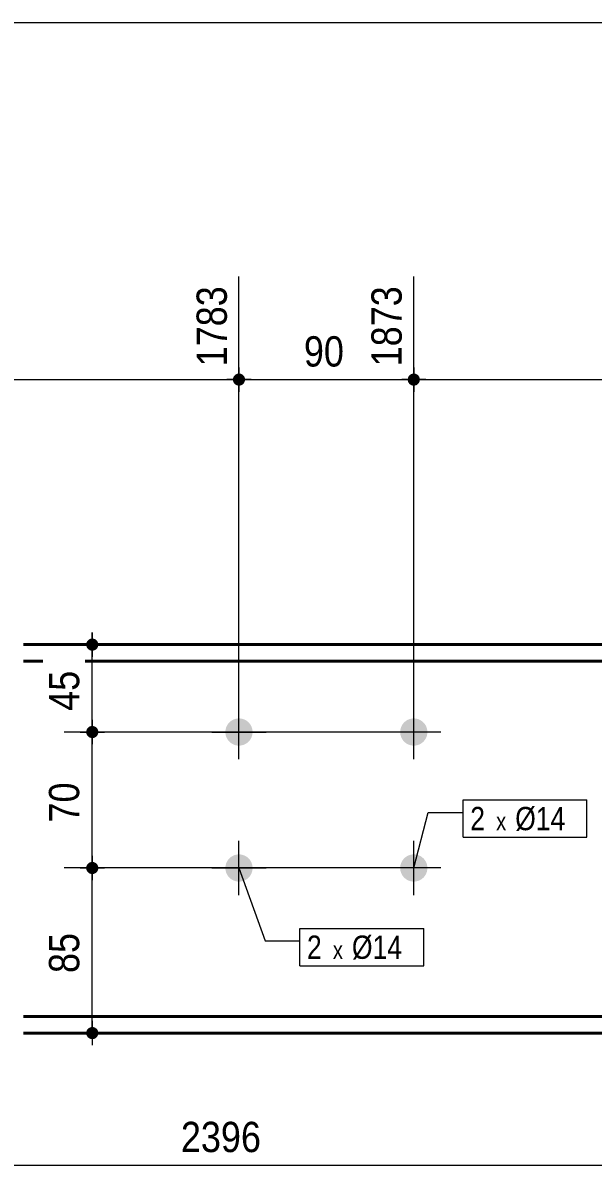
# Model space of a CAD drawing. Header units: millimetres. Extents: x 2 to 287, y 5 to 195.
# Drawn here: x 78.2 to 127.1, y 97 to 195 of the extents above; entities that cross this region are included whole.
import ezdxf

# ---------------------------------------------------------------- set-up
doc = ezdxf.new("R2010")
doc.units = ezdxf.units.MM
for name, color, linetype, lineweight in [('Boulon', 7, 'Continuous', 0), ('Cotation', 7, 'Continuous', 0), ('Désignation boulon', 3, 'Continuous', 0), ('Feuille dessin', 5, 'Continuous', 0), ('Piece', 2, 'Continuous', 0)]:
    doc.layers.add(name, color=color, linetype=linetype, lineweight=lineweight)
doc.styles.add('ARIAL', font='ARIAL.TTF')
doc.styles.add('COMIC_SANS_MS', font='COMIC.TTF')

# ---------------------------------------------------------------- blocks, each defined once
blk = doc.blocks.new('*A5')
at = {"layer": 'Boulon'}
for points in [[(112.903, 134.116), (112.902, 134.087), (112.9, 134.059), (112.898, 134.03), (112.895, 134.002), (112.891, 133.973), (112.886, 133.945), (112.881, 133.917), (112.875, 133.889), (112.868, 133.861), (112.861, 133.833), (112.853, 133.806), (112.844, 133.779), (112.835, 133.752), (112.825, 133.725), (112.815, 133.698), (112.803, 133.672), (112.791, 133.646), (112.779, 133.62), (112.766, 133.595), (112.752, 133.57), (112.737, 133.545), (112.722, 133.52), (112.707, 133.496), (112.691, 133.473), (112.674, 133.45), (112.656, 133.427), (112.639, 133.404), (112.62, 133.383), (112.601, 133.361), (112.582, 133.34), (112.562, 133.32), (112.541, 133.3), (112.52, 133.28), (112.499, 133.261), (112.477, 133.243), (112.454, 133.225), (112.432, 133.208), (112.408, 133.191), (112.385, 133.175), (112.361, 133.159), (112.336, 133.144), (112.312, 133.129), (112.287, 133.116), (112.261, 133.103), (112.236, 133.09), (112.209, 133.078), (112.183, 133.067), (112.157, 133.056), (112.13, 133.046), (112.103, 133.037), (112.075, 133.028), (112.048, 133.02), (112.02, 133.013), (111.992, 133.006), (111.964, 133), (111.936, 132.995), (111.908, 132.991), (111.88, 132.987), (111.851, 132.984), (111.823, 132.981), (111.794, 132.979), (111.765, 132.978), (111.737, 132.978), (111.708, 132.978), (111.679, 132.979), (111.651, 132.981), (111.622, 132.984), (111.594, 132.987), (111.566, 132.991), (111.537, 132.995), (111.509, 133), (111.481, 133.006), (111.453, 133.013), (111.426, 133.02), (111.398, 133.028), (111.371, 133.037), (111.344, 133.046), (111.317, 133.056), (111.29, 133.067), (111.264, 133.078), (111.238, 133.09), (111.212, 133.103), (111.187, 133.116), (111.162, 133.129), (111.137, 133.144), (111.113, 133.159), (111.089, 133.175), (111.065, 133.191), (111.042, 133.208), (111.019, 133.225), (110.997, 133.243), (110.975, 133.261), (110.953, 133.28), (110.932, 133.3), (110.912, 133.32), (110.892, 133.34), (110.872, 133.361), (110.853, 133.383), (110.835, 133.404), (110.817, 133.427), (110.8, 133.45), (110.783, 133.473), (110.767, 133.496), (110.751, 133.52), (110.736, 133.545), (110.722, 133.57), (110.708, 133.595), (110.695, 133.62), (110.682, 133.646), (110.67, 133.672), (110.659, 133.698), (110.648, 133.725), (110.638, 133.752), (110.629, 133.779), (110.62, 133.806), (110.612, 133.833), (110.605, 133.861), (110.598, 133.889), (110.592, 133.917), (110.587, 133.945), (110.583, 133.973), (110.579, 134.002), (110.576, 134.03), (110.573, 134.059), (110.571, 134.087), (110.57, 134.116), (110.57, 134.145), (110.57, 134.173), (110.571, 134.202), (110.573, 134.23), (110.576, 134.259), (110.579, 134.287), (110.583, 134.316), (110.587, 134.344), (110.592, 134.372), (110.598, 134.4), (110.605, 134.428), (110.612, 134.456), (110.62, 134.483), (110.629, 134.511), (110.638, 134.538), (110.648, 134.564), (110.659, 134.591), (110.67, 134.617), (110.682, 134.643), (110.695, 134.669), (110.708, 134.695), (110.722, 134.72), (110.736, 134.744), (110.751, 134.769), (110.767, 134.793), (110.783, 134.816), (110.8, 134.84), (110.817, 134.862), (110.835, 134.885), (110.853, 134.907), (110.872, 134.928), (110.892, 134.949), (110.912, 134.97), (110.932, 134.99), (110.953, 135.009), (110.975, 135.028), (110.997, 135.046), (111.019, 135.064), (111.042, 135.082), (111.065, 135.098), (111.089, 135.115), (111.113, 135.13), (111.137, 135.145), (111.162, 135.16), (111.187, 135.174), (111.212, 135.187), (111.238, 135.199), (111.264, 135.211), (111.29, 135.222), (111.317, 135.233), (111.344, 135.243), (111.371, 135.252), (111.398, 135.261), (111.426, 135.269), (111.453, 135.276), (111.481, 135.283), (111.509, 135.289), (111.537, 135.294), (111.566, 135.299), (111.594, 135.302), (111.622, 135.306), (111.651, 135.308), (111.679, 135.31), (111.708, 135.311), (111.737, 135.311), (111.765, 135.311), (111.794, 135.31), (111.823, 135.308), (111.851, 135.306), (111.88, 135.302), (111.908, 135.299), (111.936, 135.294), (111.964, 135.289), (111.992, 135.283), (112.02, 135.276), (112.048, 135.269), (112.075, 135.261), (112.103, 135.252), (112.13, 135.243), (112.157, 135.233), (112.183, 135.222), (112.209, 135.211), (112.236, 135.199), (112.261, 135.187), (112.287, 135.174), (112.312, 135.16), (112.336, 135.145), (112.361, 135.13), (112.385, 135.115), (112.408, 135.098), (112.432, 135.082), (112.454, 135.064), (112.477, 135.046), (112.499, 135.028), (112.52, 135.009), (112.541, 134.99), (112.562, 134.97), (112.582, 134.949), (112.601, 134.928), (112.62, 134.907), (112.639, 134.885), (112.656, 134.862), (112.674, 134.84), (112.691, 134.816), (112.707, 134.793), (112.722, 134.769), (112.737, 134.744), (112.752, 134.72), (112.766, 134.695), (112.779, 134.669), (112.791, 134.643), (112.803, 134.617), (112.815, 134.591), (112.825, 134.564), (112.835, 134.538), (112.844, 134.511), (112.853, 134.483), (112.861, 134.456), (112.868, 134.428), (112.875, 134.4), (112.881, 134.372), (112.886, 134.344), (112.891, 134.316), (112.895, 134.287), (112.898, 134.259), (112.9, 134.23), (112.902, 134.202), (112.903, 134.173), (112.903, 134.145)], [(112.903, 122.449), (112.902, 122.421), (112.9, 122.392), (112.898, 122.364), (112.895, 122.335), (112.891, 122.307), (112.886, 122.278), (112.881, 122.25), (112.875, 122.222), (112.868, 122.194), (112.861, 122.167), (112.853, 122.139), (112.844, 122.112), (112.835, 122.085), (112.825, 122.058), (112.815, 122.031), (112.803, 122.005), (112.791, 121.979), (112.779, 121.953), (112.766, 121.928), (112.752, 121.903), (112.737, 121.878), (112.722, 121.854), (112.707, 121.83), (112.691, 121.806), (112.674, 121.783), (112.656, 121.76), (112.639, 121.738), (112.62, 121.716), (112.601, 121.694), (112.582, 121.673), (112.562, 121.653), (112.541, 121.633), (112.52, 121.613), (112.499, 121.595), (112.477, 121.576), (112.454, 121.558), (112.432, 121.541), (112.408, 121.524), (112.385, 121.508), (112.361, 121.492), (112.336, 121.477), (112.312, 121.463), (112.287, 121.449), (112.261, 121.436), (112.236, 121.423), (112.209, 121.411), (112.183, 121.4), (112.157, 121.389), (112.13, 121.379), (112.103, 121.37), (112.075, 121.362), (112.048, 121.354), (112.02, 121.346), (111.992, 121.34), (111.964, 121.334), (111.936, 121.328), (111.908, 121.324), (111.88, 121.32), (111.851, 121.317), (111.823, 121.314), (111.794, 121.313), (111.765, 121.312), (111.737, 121.311), (111.708, 121.312), (111.679, 121.313), (111.651, 121.314), (111.622, 121.317), (111.594, 121.32), (111.566, 121.324), (111.537, 121.328), (111.509, 121.334), (111.481, 121.34), (111.453, 121.346), (111.426, 121.354), (111.398, 121.362), (111.371, 121.37), (111.344, 121.379), (111.317, 121.389), (111.29, 121.4), (111.264, 121.411), (111.238, 121.423), (111.212, 121.436), (111.187, 121.449), (111.162, 121.463), (111.137, 121.477), (111.113, 121.492), (111.089, 121.508), (111.065, 121.524), (111.042, 121.541), (111.019, 121.558), (110.997, 121.576), (110.975, 121.595), (110.953, 121.613), (110.932, 121.633), (110.912, 121.653), (110.892, 121.673), (110.872, 121.694), (110.853, 121.716), (110.835, 121.738), (110.817, 121.76), (110.8, 121.783), (110.783, 121.806), (110.767, 121.83), (110.751, 121.854), (110.736, 121.878), (110.722, 121.903), (110.708, 121.928), (110.695, 121.953), (110.682, 121.979), (110.67, 122.005), (110.659, 122.031), (110.648, 122.058), (110.638, 122.085), (110.629, 122.112), (110.62, 122.139), (110.612, 122.167), (110.605, 122.194), (110.598, 122.222), (110.592, 122.25), (110.587, 122.278), (110.583, 122.307), (110.579, 122.335), (110.576, 122.364), (110.573, 122.392), (110.571, 122.421), (110.57, 122.449), (110.57, 122.478), (110.57, 122.507), (110.571, 122.535), (110.573, 122.564), (110.576, 122.592), (110.579, 122.621), (110.583, 122.649), (110.587, 122.677), (110.592, 122.706), (110.598, 122.734), (110.605, 122.761), (110.612, 122.789), (110.62, 122.817), (110.629, 122.844), (110.638, 122.871), (110.648, 122.898), (110.659, 122.924), (110.67, 122.951), (110.682, 122.977), (110.695, 123.002), (110.708, 123.028), (110.722, 123.053), (110.736, 123.078), (110.751, 123.102), (110.767, 123.126), (110.783, 123.15), (110.8, 123.173), (110.817, 123.196), (110.835, 123.218), (110.853, 123.24), (110.872, 123.261), (110.892, 123.282), (110.912, 123.303), (110.932, 123.323), (110.953, 123.342), (110.975, 123.361), (110.997, 123.38), (111.019, 123.398), (111.042, 123.415), (111.065, 123.432), (111.089, 123.448), (111.113, 123.464), (111.137, 123.479), (111.162, 123.493), (111.187, 123.507), (111.212, 123.52), (111.238, 123.533), (111.264, 123.545), (111.29, 123.556), (111.317, 123.566), (111.344, 123.576), (111.371, 123.586), (111.398, 123.594), (111.426, 123.602), (111.453, 123.61), (111.481, 123.616), (111.509, 123.622), (111.537, 123.627), (111.566, 123.632), (111.594, 123.636), (111.622, 123.639), (111.651, 123.641), (111.679, 123.643), (111.708, 123.644), (111.737, 123.645), (111.765, 123.644), (111.794, 123.643), (111.823, 123.641), (111.851, 123.639), (111.88, 123.636), (111.908, 123.632), (111.936, 123.627), (111.964, 123.622), (111.992, 123.616), (112.02, 123.61), (112.048, 123.602), (112.075, 123.594), (112.103, 123.586), (112.13, 123.576), (112.157, 123.566), (112.183, 123.556), (112.209, 123.545), (112.236, 123.533), (112.261, 123.52), (112.287, 123.507), (112.312, 123.493), (112.336, 123.479), (112.361, 123.464), (112.385, 123.448), (112.408, 123.432), (112.432, 123.415), (112.454, 123.398), (112.477, 123.38), (112.499, 123.361), (112.52, 123.342), (112.541, 123.323), (112.562, 123.303), (112.582, 123.282), (112.601, 123.261), (112.62, 123.24), (112.639, 123.218), (112.656, 123.196), (112.674, 123.173), (112.691, 123.15), (112.707, 123.126), (112.722, 123.102), (112.737, 123.078), (112.752, 123.053), (112.766, 123.028), (112.779, 123.002), (112.791, 122.977), (112.803, 122.951), (112.815, 122.924), (112.825, 122.898), (112.835, 122.871), (112.844, 122.844), (112.853, 122.817), (112.861, 122.789), (112.868, 122.761), (112.875, 122.734), (112.881, 122.706), (112.886, 122.677), (112.891, 122.649), (112.895, 122.621), (112.898, 122.592), (112.9, 122.564), (112.902, 122.535), (112.903, 122.507), (112.903, 122.478)]]:
    blk.add_hatch(color=256, dxfattribs=at).paths.add_polyline_path(points, flags=17)
at = {"layer": 'Boulon', "linetype": 'Continuous', "lineweight": 0}
for p, q in [((111.737, 131.811), (111.737, 136.478)), ((114.07, 134.145), (109.403, 134.145)), ((111.737, 120.145), (111.737, 124.811)), ((114.07, 122.478), (109.403, 122.478))]:
    blk.add_line(p, q, dxfattribs=at)
blk = doc.blocks.new('*A6')
at = {"layer": 'Boulon'}
for points in [[(97.903, 134.116), (97.902, 134.087), (97.9, 134.059), (97.898, 134.03), (97.895, 134.002), (97.891, 133.973), (97.886, 133.945), (97.881, 133.917), (97.875, 133.889), (97.868, 133.861), (97.861, 133.833), (97.853, 133.806), (97.844, 133.779), (97.835, 133.752), (97.825, 133.725), (97.815, 133.698), (97.803, 133.672), (97.791, 133.646), (97.779, 133.62), (97.766, 133.595), (97.752, 133.57), (97.737, 133.545), (97.722, 133.52), (97.707, 133.496), (97.691, 133.473), (97.674, 133.45), (97.656, 133.427), (97.639, 133.404), (97.62, 133.383), (97.601, 133.361), (97.582, 133.34), (97.562, 133.32), (97.541, 133.3), (97.52, 133.28), (97.499, 133.261), (97.477, 133.243), (97.454, 133.225), (97.432, 133.208), (97.408, 133.191), (97.385, 133.175), (97.361, 133.159), (97.336, 133.144), (97.312, 133.129), (97.287, 133.116), (97.261, 133.103), (97.236, 133.09), (97.209, 133.078), (97.183, 133.067), (97.157, 133.056), (97.13, 133.046), (97.103, 133.037), (97.075, 133.028), (97.048, 133.02), (97.02, 133.013), (96.992, 133.006), (96.964, 133), (96.936, 132.995), (96.908, 132.991), (96.88, 132.987), (96.851, 132.984), (96.823, 132.981), (96.794, 132.979), (96.765, 132.978), (96.737, 132.978), (96.708, 132.978), (96.679, 132.979), (96.651, 132.981), (96.622, 132.984), (96.594, 132.987), (96.566, 132.991), (96.537, 132.995), (96.509, 133), (96.481, 133.006), (96.453, 133.013), (96.426, 133.02), (96.398, 133.028), (96.371, 133.037), (96.344, 133.046), (96.317, 133.056), (96.29, 133.067), (96.264, 133.078), (96.238, 133.09), (96.212, 133.103), (96.187, 133.116), (96.162, 133.129), (96.137, 133.144), (96.113, 133.159), (96.089, 133.175), (96.065, 133.191), (96.042, 133.208), (96.019, 133.225), (95.997, 133.243), (95.975, 133.261), (95.953, 133.28), (95.932, 133.3), (95.912, 133.32), (95.892, 133.34), (95.872, 133.361), (95.853, 133.383), (95.835, 133.404), (95.817, 133.427), (95.8, 133.45), (95.783, 133.473), (95.767, 133.496), (95.751, 133.52), (95.736, 133.545), (95.722, 133.57), (95.708, 133.595), (95.695, 133.62), (95.682, 133.646), (95.67, 133.672), (95.659, 133.698), (95.648, 133.725), (95.638, 133.752), (95.629, 133.779), (95.62, 133.806), (95.612, 133.833), (95.605, 133.861), (95.598, 133.889), (95.592, 133.917), (95.587, 133.945), (95.583, 133.973), (95.579, 134.002), (95.576, 134.03), (95.573, 134.059), (95.571, 134.087), (95.57, 134.116), (95.57, 134.145), (95.57, 134.173), (95.571, 134.202), (95.573, 134.23), (95.576, 134.259), (95.579, 134.287), (95.583, 134.316), (95.587, 134.344), (95.592, 134.372), (95.598, 134.4), (95.605, 134.428), (95.612, 134.456), (95.62, 134.483), (95.629, 134.511), (95.638, 134.538), (95.648, 134.564), (95.659, 134.591), (95.67, 134.617), (95.682, 134.643), (95.695, 134.669), (95.708, 134.695), (95.722, 134.72), (95.736, 134.744), (95.751, 134.769), (95.767, 134.793), (95.783, 134.816), (95.8, 134.84), (95.817, 134.862), (95.835, 134.885), (95.853, 134.907), (95.872, 134.928), (95.892, 134.949), (95.912, 134.97), (95.932, 134.99), (95.953, 135.009), (95.975, 135.028), (95.997, 135.046), (96.019, 135.064), (96.042, 135.082), (96.065, 135.098), (96.089, 135.115), (96.113, 135.13), (96.137, 135.145), (96.162, 135.16), (96.187, 135.174), (96.212, 135.187), (96.238, 135.199), (96.264, 135.211), (96.29, 135.222), (96.317, 135.233), (96.344, 135.243), (96.371, 135.252), (96.398, 135.261), (96.426, 135.269), (96.453, 135.276), (96.481, 135.283), (96.509, 135.289), (96.537, 135.294), (96.566, 135.299), (96.594, 135.302), (96.622, 135.306), (96.651, 135.308), (96.679, 135.31), (96.708, 135.311), (96.737, 135.311), (96.765, 135.311), (96.794, 135.31), (96.823, 135.308), (96.851, 135.306), (96.88, 135.302), (96.908, 135.299), (96.936, 135.294), (96.964, 135.289), (96.992, 135.283), (97.02, 135.276), (97.048, 135.269), (97.075, 135.261), (97.103, 135.252), (97.13, 135.243), (97.157, 135.233), (97.183, 135.222), (97.209, 135.211), (97.236, 135.199), (97.261, 135.187), (97.287, 135.174), (97.312, 135.16), (97.336, 135.145), (97.361, 135.13), (97.385, 135.115), (97.408, 135.098), (97.432, 135.082), (97.454, 135.064), (97.477, 135.046), (97.499, 135.028), (97.52, 135.009), (97.541, 134.99), (97.562, 134.97), (97.582, 134.949), (97.601, 134.928), (97.62, 134.907), (97.639, 134.885), (97.656, 134.862), (97.674, 134.84), (97.691, 134.816), (97.707, 134.793), (97.722, 134.769), (97.737, 134.744), (97.752, 134.72), (97.766, 134.695), (97.779, 134.669), (97.791, 134.643), (97.803, 134.617), (97.815, 134.591), (97.825, 134.564), (97.835, 134.538), (97.844, 134.511), (97.853, 134.483), (97.861, 134.456), (97.868, 134.428), (97.875, 134.4), (97.881, 134.372), (97.886, 134.344), (97.891, 134.316), (97.895, 134.287), (97.898, 134.259), (97.9, 134.23), (97.902, 134.202), (97.903, 134.173), (97.903, 134.145)], [(97.903, 122.449), (97.902, 122.421), (97.9, 122.392), (97.898, 122.364), (97.895, 122.335), (97.891, 122.307), (97.886, 122.278), (97.881, 122.25), (97.875, 122.222), (97.868, 122.194), (97.861, 122.167), (97.853, 122.139), (97.844, 122.112), (97.835, 122.085), (97.825, 122.058), (97.815, 122.031), (97.803, 122.005), (97.791, 121.979), (97.779, 121.953), (97.766, 121.928), (97.752, 121.903), (97.737, 121.878), (97.722, 121.854), (97.707, 121.83), (97.691, 121.806), (97.674, 121.783), (97.656, 121.76), (97.639, 121.738), (97.62, 121.716), (97.601, 121.694), (97.582, 121.673), (97.562, 121.653), (97.541, 121.633), (97.52, 121.613), (97.499, 121.595), (97.477, 121.576), (97.454, 121.558), (97.432, 121.541), (97.408, 121.524), (97.385, 121.508), (97.361, 121.492), (97.336, 121.477), (97.312, 121.463), (97.287, 121.449), (97.261, 121.436), (97.236, 121.423), (97.209, 121.411), (97.183, 121.4), (97.157, 121.389), (97.13, 121.379), (97.103, 121.37), (97.075, 121.362), (97.048, 121.354), (97.02, 121.346), (96.992, 121.34), (96.964, 121.334), (96.936, 121.328), (96.908, 121.324), (96.88, 121.32), (96.851, 121.317), (96.823, 121.314), (96.794, 121.313), (96.765, 121.312), (96.737, 121.311), (96.708, 121.312), (96.679, 121.313), (96.651, 121.314), (96.622, 121.317), (96.594, 121.32), (96.566, 121.324), (96.537, 121.328), (96.509, 121.334), (96.481, 121.34), (96.453, 121.346), (96.426, 121.354), (96.398, 121.362), (96.371, 121.37), (96.344, 121.379), (96.317, 121.389), (96.29, 121.4), (96.264, 121.411), (96.238, 121.423), (96.212, 121.436), (96.187, 121.449), (96.162, 121.463), (96.137, 121.477), (96.113, 121.492), (96.089, 121.508), (96.065, 121.524), (96.042, 121.541), (96.019, 121.558), (95.997, 121.576), (95.975, 121.595), (95.953, 121.613), (95.932, 121.633), (95.912, 121.653), (95.892, 121.673), (95.872, 121.694), (95.853, 121.716), (95.835, 121.738), (95.817, 121.76), (95.8, 121.783), (95.783, 121.806), (95.767, 121.83), (95.751, 121.854), (95.736, 121.878), (95.722, 121.903), (95.708, 121.928), (95.695, 121.953), (95.682, 121.979), (95.67, 122.005), (95.659, 122.031), (95.648, 122.058), (95.638, 122.085), (95.629, 122.112), (95.62, 122.139), (95.612, 122.167), (95.605, 122.194), (95.598, 122.222), (95.592, 122.25), (95.587, 122.278), (95.583, 122.307), (95.579, 122.335), (95.576, 122.364), (95.573, 122.392), (95.571, 122.421), (95.57, 122.449), (95.57, 122.478), (95.57, 122.507), (95.571, 122.535), (95.573, 122.564), (95.576, 122.592), (95.579, 122.621), (95.583, 122.649), (95.587, 122.677), (95.592, 122.706), (95.598, 122.734), (95.605, 122.761), (95.612, 122.789), (95.62, 122.817), (95.629, 122.844), (95.638, 122.871), (95.648, 122.898), (95.659, 122.924), (95.67, 122.951), (95.682, 122.977), (95.695, 123.002), (95.708, 123.028), (95.722, 123.053), (95.736, 123.078), (95.751, 123.102), (95.767, 123.126), (95.783, 123.15), (95.8, 123.173), (95.817, 123.196), (95.835, 123.218), (95.853, 123.24), (95.872, 123.261), (95.892, 123.282), (95.912, 123.303), (95.932, 123.323), (95.953, 123.342), (95.975, 123.361), (95.997, 123.38), (96.019, 123.398), (96.042, 123.415), (96.065, 123.432), (96.089, 123.448), (96.113, 123.464), (96.137, 123.479), (96.162, 123.493), (96.187, 123.507), (96.212, 123.52), (96.238, 123.533), (96.264, 123.545), (96.29, 123.556), (96.317, 123.566), (96.344, 123.576), (96.371, 123.586), (96.398, 123.594), (96.426, 123.602), (96.453, 123.61), (96.481, 123.616), (96.509, 123.622), (96.537, 123.627), (96.566, 123.632), (96.594, 123.636), (96.622, 123.639), (96.651, 123.641), (96.679, 123.643), (96.708, 123.644), (96.737, 123.645), (96.765, 123.644), (96.794, 123.643), (96.823, 123.641), (96.851, 123.639), (96.88, 123.636), (96.908, 123.632), (96.936, 123.627), (96.964, 123.622), (96.992, 123.616), (97.02, 123.61), (97.048, 123.602), (97.075, 123.594), (97.103, 123.586), (97.13, 123.576), (97.157, 123.566), (97.183, 123.556), (97.209, 123.545), (97.236, 123.533), (97.261, 123.52), (97.287, 123.507), (97.312, 123.493), (97.336, 123.479), (97.361, 123.464), (97.385, 123.448), (97.408, 123.432), (97.432, 123.415), (97.454, 123.398), (97.477, 123.38), (97.499, 123.361), (97.52, 123.342), (97.541, 123.323), (97.562, 123.303), (97.582, 123.282), (97.601, 123.261), (97.62, 123.24), (97.639, 123.218), (97.656, 123.196), (97.674, 123.173), (97.691, 123.15), (97.707, 123.126), (97.722, 123.102), (97.737, 123.078), (97.752, 123.053), (97.766, 123.028), (97.779, 123.002), (97.791, 122.977), (97.803, 122.951), (97.815, 122.924), (97.825, 122.898), (97.835, 122.871), (97.844, 122.844), (97.853, 122.817), (97.861, 122.789), (97.868, 122.761), (97.875, 122.734), (97.881, 122.706), (97.886, 122.677), (97.891, 122.649), (97.895, 122.621), (97.898, 122.592), (97.9, 122.564), (97.902, 122.535), (97.903, 122.507), (97.903, 122.478)]]:
    blk.add_hatch(color=256, dxfattribs=at).paths.add_polyline_path(points, flags=17)
at = {"layer": 'Boulon', "linetype": 'Continuous', "lineweight": 0}
for p, q in [((96.737, 131.811), (96.737, 136.478)), ((94.403, 134.145), (99.07, 134.145)), ((96.737, 120.145), (96.737, 124.811)), ((94.403, 122.478), (99.07, 122.478))]:
    blk.add_line(p, q, dxfattribs=at)
blk = doc.blocks.new('*A8')
at = {"layer": 'Piece', "color": 2, "linetype": 'Continuous', "lineweight": 40}
for p, q in [((130.231633, 141.645223), (78.241748, 141.645223)), ((79.909023, 140.228557), (78.241748, 140.228557)), ((130.231633, 140.228557), (83.549023, 140.228557)), ((130.231633, 109.728557), (78.241748, 109.728557)), ((130.231633, 108.31189), (78.241748, 108.31189))]:
    blk.add_line(p, q, dxfattribs=at)
blk = doc.blocks.new('*A9')
at = {"layer": 'Feuille dessin', "linetype": 'Continuous', "lineweight": 0}
blk.add_line((282, 195), (5, 195), dxfattribs=at)
blk = doc.blocks.new('*A16')
at = {"layer": 'Cotation', "linetype": 'Continuous', "lineweight": 0}
blk.add_line((42.637, 96.979), (148.582, 96.979), dxfattribs=at)
at = {"layer": 'Cotation', "style": 'ARIAL', "width": 0.85}
blk.add_text('2396', height=2.6, dxfattribs=at).set_placement((91.753, 98.099))
blk = doc.blocks.new('*A19')
at = {"layer": 'Cotation'}
blk.add_hatch(color=256, dxfattribs=at).paths.add_polyline_path([(96.711, 163.868), (96.686, 163.87), (96.66, 163.873), (96.635, 163.877), (96.61, 163.883), (96.586, 163.89), (96.562, 163.898), (96.538, 163.907), (96.514, 163.917), (96.492, 163.929), (96.469, 163.941), (96.448, 163.955), (96.427, 163.97), (96.407, 163.985), (96.387, 164.002), (96.369, 164.02), (96.351, 164.038), (96.335, 164.057), (96.319, 164.078), (96.304, 164.098), (96.291, 164.12), (96.278, 164.142), (96.267, 164.165), (96.256, 164.188), (96.247, 164.212), (96.239, 164.236), (96.232, 164.261), (96.227, 164.286), (96.222, 164.311), (96.219, 164.336), (96.217, 164.362), (96.217, 164.387), (96.217, 164.413), (96.219, 164.438), (96.222, 164.464), (96.227, 164.489), (96.232, 164.514), (96.239, 164.538), (96.247, 164.563), (96.256, 164.586), (96.267, 164.61), (96.278, 164.632), (96.291, 164.655), (96.304, 164.676), (96.319, 164.697), (96.335, 164.717), (96.351, 164.737), (96.369, 164.755), (96.387, 164.773), (96.407, 164.789), (96.427, 164.805), (96.448, 164.82), (96.469, 164.833), (96.492, 164.846), (96.514, 164.857), (96.538, 164.868), (96.562, 164.877), (96.586, 164.885), (96.61, 164.892), (96.635, 164.897), (96.66, 164.902), (96.686, 164.905), (96.711, 164.907), (96.737, 164.907), (96.762, 164.907), (96.788, 164.905), (96.813, 164.902), (96.838, 164.897), (96.863, 164.892), (96.888, 164.885), (96.912, 164.877), (96.936, 164.868), (96.959, 164.857), (96.982, 164.846), (97.004, 164.833), (97.026, 164.82), (97.046, 164.805), (97.067, 164.789), (97.086, 164.773), (97.104, 164.755), (97.122, 164.737), (97.139, 164.717), (97.154, 164.697), (97.169, 164.676), (97.183, 164.655), (97.195, 164.632), (97.207, 164.61), (97.217, 164.586), (97.226, 164.563), (97.234, 164.538), (97.241, 164.514), (97.247, 164.489), (97.251, 164.464), (97.254, 164.438), (97.256, 164.413), (97.257, 164.387), (97.256, 164.362), (97.254, 164.336), (97.251, 164.311), (97.247, 164.286), (97.241, 164.261), (97.234, 164.236), (97.226, 164.212), (97.217, 164.188), (97.207, 164.165), (97.195, 164.142), (97.183, 164.12), (97.169, 164.098), (97.154, 164.078), (97.139, 164.057), (97.122, 164.038), (97.104, 164.02), (97.086, 164.002), (97.067, 163.985), (97.046, 163.97), (97.026, 163.955), (97.004, 163.941), (96.982, 163.929), (96.959, 163.917), (96.936, 163.907), (96.912, 163.898), (96.888, 163.89), (96.863, 163.883), (96.838, 163.877), (96.813, 163.873), (96.788, 163.87), (96.762, 163.868), (96.737, 163.867)], flags=17)
at = {"layer": 'Cotation', "linetype": 'Continuous', "lineweight": 0}
for p, q in [((96.737, 135.145), (96.737, 173.241)), ((96.737, 165.427), (96.737, 163.347)), ((38.149, 164.387), (96.737, 164.387)), ((97.777, 164.387), (95.697, 164.387)), ((96.737, 164.387), (97.777, 164.387))]:
    blk.add_line(p, q, dxfattribs=at)
at = {"layer": 'Cotation'}
blk.add_point((96.737, 164.387), dxfattribs=at)
at = {"layer": 'Cotation', "style": 'ARIAL', "width": 0.85}
blk.add_text('1783', height=2.6, rotation=90.00021, dxfattribs=at).set_placement((95.697, 165.527))
blk = doc.blocks.new('*A20')
at = {"layer": 'Cotation'}
for points in [[(96.711, 163.868), (96.686, 163.87), (96.66, 163.873), (96.635, 163.877), (96.61, 163.883), (96.586, 163.89), (96.562, 163.898), (96.538, 163.907), (96.514, 163.917), (96.492, 163.929), (96.469, 163.941), (96.448, 163.955), (96.427, 163.97), (96.407, 163.985), (96.387, 164.002), (96.369, 164.02), (96.351, 164.038), (96.335, 164.057), (96.319, 164.078), (96.304, 164.098), (96.291, 164.12), (96.278, 164.142), (96.267, 164.165), (96.256, 164.188), (96.247, 164.212), (96.239, 164.236), (96.232, 164.261), (96.227, 164.286), (96.222, 164.311), (96.219, 164.336), (96.217, 164.362), (96.217, 164.387), (96.217, 164.413), (96.219, 164.438), (96.222, 164.464), (96.227, 164.489), (96.232, 164.514), (96.239, 164.538), (96.247, 164.563), (96.256, 164.586), (96.267, 164.61), (96.278, 164.632), (96.291, 164.655), (96.304, 164.676), (96.319, 164.697), (96.335, 164.717), (96.351, 164.737), (96.369, 164.755), (96.387, 164.773), (96.407, 164.789), (96.427, 164.805), (96.448, 164.82), (96.469, 164.833), (96.492, 164.846), (96.514, 164.857), (96.538, 164.868), (96.562, 164.877), (96.586, 164.885), (96.61, 164.892), (96.635, 164.897), (96.66, 164.902), (96.686, 164.905), (96.711, 164.907), (96.737, 164.907), (96.762, 164.907), (96.788, 164.905), (96.813, 164.902), (96.838, 164.897), (96.863, 164.892), (96.888, 164.885), (96.912, 164.877), (96.936, 164.868), (96.959, 164.857), (96.982, 164.846), (97.004, 164.833), (97.026, 164.82), (97.046, 164.805), (97.067, 164.789), (97.086, 164.773), (97.104, 164.755), (97.122, 164.737), (97.139, 164.717), (97.154, 164.697), (97.169, 164.676), (97.183, 164.655), (97.195, 164.632), (97.207, 164.61), (97.217, 164.586), (97.226, 164.563), (97.234, 164.538), (97.241, 164.514), (97.247, 164.489), (97.251, 164.464), (97.254, 164.438), (97.256, 164.413), (97.257, 164.387), (97.256, 164.362), (97.254, 164.336), (97.251, 164.311), (97.247, 164.286), (97.241, 164.261), (97.234, 164.236), (97.226, 164.212), (97.217, 164.188), (97.207, 164.165), (97.195, 164.142), (97.183, 164.12), (97.169, 164.098), (97.154, 164.078), (97.139, 164.057), (97.122, 164.038), (97.104, 164.02), (97.086, 164.002), (97.067, 163.985), (97.046, 163.97), (97.026, 163.955), (97.004, 163.941), (96.982, 163.929), (96.959, 163.917), (96.936, 163.907), (96.912, 163.898), (96.888, 163.89), (96.863, 163.883), (96.838, 163.877), (96.813, 163.873), (96.788, 163.87), (96.762, 163.868), (96.737, 163.867)], [(111.711, 163.868), (111.686, 163.87), (111.66, 163.873), (111.635, 163.877), (111.61, 163.883), (111.586, 163.89), (111.562, 163.898), (111.538, 163.907), (111.514, 163.917), (111.492, 163.929), (111.469, 163.941), (111.448, 163.955), (111.427, 163.97), (111.407, 163.985), (111.387, 164.002), (111.369, 164.02), (111.351, 164.038), (111.335, 164.057), (111.319, 164.078), (111.304, 164.098), (111.291, 164.12), (111.278, 164.142), (111.267, 164.165), (111.256, 164.188), (111.247, 164.212), (111.239, 164.236), (111.232, 164.261), (111.227, 164.286), (111.222, 164.311), (111.219, 164.336), (111.217, 164.362), (111.217, 164.387), (111.217, 164.413), (111.219, 164.438), (111.222, 164.464), (111.227, 164.489), (111.232, 164.514), (111.239, 164.538), (111.247, 164.563), (111.256, 164.586), (111.267, 164.61), (111.278, 164.632), (111.291, 164.655), (111.304, 164.676), (111.319, 164.697), (111.335, 164.717), (111.351, 164.737), (111.369, 164.755), (111.387, 164.773), (111.407, 164.789), (111.427, 164.805), (111.448, 164.82), (111.469, 164.833), (111.492, 164.846), (111.514, 164.857), (111.538, 164.868), (111.562, 164.877), (111.586, 164.885), (111.61, 164.892), (111.635, 164.897), (111.66, 164.902), (111.686, 164.905), (111.711, 164.907), (111.737, 164.907), (111.762, 164.907), (111.788, 164.905), (111.813, 164.902), (111.838, 164.897), (111.863, 164.892), (111.888, 164.885), (111.912, 164.877), (111.936, 164.868), (111.959, 164.857), (111.982, 164.846), (112.004, 164.833), (112.026, 164.82), (112.046, 164.805), (112.067, 164.789), (112.086, 164.773), (112.104, 164.755), (112.122, 164.737), (112.139, 164.717), (112.154, 164.697), (112.169, 164.676), (112.183, 164.655), (112.195, 164.632), (112.207, 164.61), (112.217, 164.586), (112.226, 164.563), (112.234, 164.538), (112.241, 164.514), (112.247, 164.489), (112.251, 164.464), (112.254, 164.438), (112.256, 164.413), (112.257, 164.387), (112.256, 164.362), (112.254, 164.336), (112.251, 164.311), (112.247, 164.286), (112.241, 164.261), (112.234, 164.236), (112.226, 164.212), (112.217, 164.188), (112.207, 164.165), (112.195, 164.142), (112.183, 164.12), (112.169, 164.098), (112.154, 164.078), (112.139, 164.057), (112.122, 164.038), (112.104, 164.02), (112.086, 164.002), (112.067, 163.985), (112.046, 163.97), (112.026, 163.955), (112.004, 163.941), (111.982, 163.929), (111.959, 163.917), (111.936, 163.907), (111.912, 163.898), (111.888, 163.89), (111.863, 163.883), (111.838, 163.877), (111.813, 163.873), (111.788, 163.87), (111.762, 163.868), (111.737, 163.867)]]:
    blk.add_hatch(color=256, dxfattribs=at).paths.add_polyline_path(points, flags=17)
at = {"layer": 'Cotation', "linetype": 'Continuous', "lineweight": 0}
for p, q in [((96.737, 135.145), (96.737, 173.241)), ((111.737, 135.145), (111.737, 173.241)), ((96.737, 165.427), (96.737, 163.347)), ((111.737, 165.427), (111.737, 163.347)), ((97.777, 164.387), (95.697, 164.387)), ((96.737, 164.387), (95.697, 164.387)), ((96.737, 164.387), (111.737, 164.387)), ((112.777, 164.387), (110.697, 164.387)), ((111.737, 164.387), (112.777, 164.387))]:
    blk.add_line(p, q, dxfattribs=at)
at = {"layer": 'Cotation'}
for p in [(96.737, 164.387), (111.737, 164.387)]:
    blk.add_point(p, dxfattribs=at)
at = {"layer": 'Cotation', "style": 'ARIAL', "width": 0.85}
blk.add_text('1873', height=2.6, rotation=90.00021, dxfattribs=at).set_placement((110.697, 165.527))
blk.add_text('90', height=2.6, dxfattribs=at).set_placement((102.308, 165.507))
blk = doc.blocks.new('*A21')
at = {"layer": 'Cotation'}
blk.add_hatch(color=256, dxfattribs=at).paths.add_polyline_path([(111.711, 163.868), (111.686, 163.87), (111.66, 163.873), (111.635, 163.877), (111.61, 163.883), (111.586, 163.89), (111.562, 163.898), (111.538, 163.907), (111.514, 163.917), (111.492, 163.929), (111.469, 163.941), (111.448, 163.955), (111.427, 163.97), (111.407, 163.985), (111.387, 164.002), (111.369, 164.02), (111.351, 164.038), (111.335, 164.057), (111.319, 164.078), (111.304, 164.098), (111.291, 164.12), (111.278, 164.142), (111.267, 164.165), (111.256, 164.188), (111.247, 164.212), (111.239, 164.236), (111.232, 164.261), (111.227, 164.286), (111.222, 164.311), (111.219, 164.336), (111.217, 164.362), (111.217, 164.387), (111.217, 164.413), (111.219, 164.438), (111.222, 164.464), (111.227, 164.489), (111.232, 164.514), (111.239, 164.538), (111.247, 164.563), (111.256, 164.586), (111.267, 164.61), (111.278, 164.632), (111.291, 164.655), (111.304, 164.676), (111.319, 164.697), (111.335, 164.717), (111.351, 164.737), (111.369, 164.755), (111.387, 164.773), (111.407, 164.789), (111.427, 164.805), (111.448, 164.82), (111.469, 164.833), (111.492, 164.846), (111.514, 164.857), (111.538, 164.868), (111.562, 164.877), (111.586, 164.885), (111.61, 164.892), (111.635, 164.897), (111.66, 164.902), (111.686, 164.905), (111.711, 164.907), (111.737, 164.907), (111.762, 164.907), (111.788, 164.905), (111.813, 164.902), (111.838, 164.897), (111.863, 164.892), (111.888, 164.885), (111.912, 164.877), (111.936, 164.868), (111.959, 164.857), (111.982, 164.846), (112.004, 164.833), (112.026, 164.82), (112.046, 164.805), (112.067, 164.789), (112.086, 164.773), (112.104, 164.755), (112.122, 164.737), (112.139, 164.717), (112.154, 164.697), (112.169, 164.676), (112.183, 164.655), (112.195, 164.632), (112.207, 164.61), (112.217, 164.586), (112.226, 164.563), (112.234, 164.538), (112.241, 164.514), (112.247, 164.489), (112.251, 164.464), (112.254, 164.438), (112.256, 164.413), (112.257, 164.387), (112.256, 164.362), (112.254, 164.336), (112.251, 164.311), (112.247, 164.286), (112.241, 164.261), (112.234, 164.236), (112.226, 164.212), (112.217, 164.188), (112.207, 164.165), (112.195, 164.142), (112.183, 164.12), (112.169, 164.098), (112.154, 164.078), (112.139, 164.057), (112.122, 164.038), (112.104, 164.02), (112.086, 164.002), (112.067, 163.985), (112.046, 163.97), (112.026, 163.955), (112.004, 163.941), (111.982, 163.929), (111.959, 163.917), (111.936, 163.907), (111.912, 163.898), (111.888, 163.89), (111.863, 163.883), (111.838, 163.877), (111.813, 163.873), (111.788, 163.87), (111.762, 163.868), (111.737, 163.867)], flags=17)
at = {"layer": 'Cotation', "linetype": 'Continuous', "lineweight": 0}
for p, q in [((111.737, 135.145), (111.737, 173.241)), ((111.737, 165.427), (111.737, 163.347)), ((112.777, 164.387), (110.697, 164.387)), ((111.737, 164.387), (110.697, 164.387)), ((111.737, 164.387), (195.427, 164.387))]:
    blk.add_line(p, q, dxfattribs=at)
at = {"layer": 'Cotation'}
blk.add_point((111.737, 164.387), dxfattribs=at)
blk = doc.blocks.new('*A31')
at = {"layer": 'Cotation'}
for points in [[(84.124, 121.959), (84.098, 121.96), (84.073, 121.964), (84.048, 121.968), (84.023, 121.974), (83.998, 121.98), (83.974, 121.988), (83.95, 121.998), (83.927, 122.008), (83.904, 122.019), (83.882, 122.032), (83.86, 122.046), (83.839, 122.06), (83.819, 122.076), (83.8, 122.093), (83.781, 122.11), (83.764, 122.129), (83.747, 122.148), (83.731, 122.168), (83.717, 122.189), (83.703, 122.211), (83.69, 122.233), (83.679, 122.256), (83.669, 122.279), (83.659, 122.303), (83.651, 122.327), (83.645, 122.352), (83.639, 122.376), (83.635, 122.402), (83.632, 122.427), (83.63, 122.452), (83.629, 122.478), (83.63, 122.503), (83.632, 122.529), (83.635, 122.554), (83.639, 122.579), (83.645, 122.604), (83.651, 122.629), (83.659, 122.653), (83.669, 122.677), (83.679, 122.7), (83.69, 122.723), (83.703, 122.745), (83.717, 122.767), (83.731, 122.788), (83.747, 122.808), (83.764, 122.827), (83.781, 122.846), (83.8, 122.863), (83.819, 122.88), (83.839, 122.896), (83.86, 122.91), (83.882, 122.924), (83.904, 122.937), (83.927, 122.948), (83.95, 122.958), (83.974, 122.968), (83.998, 122.976), (84.023, 122.982), (84.048, 122.988), (84.073, 122.992), (84.098, 122.995), (84.124, 122.997), (84.149, 122.998), (84.175, 122.997), (84.2, 122.995), (84.225, 122.992), (84.25, 122.988), (84.275, 122.982), (84.3, 122.976), (84.324, 122.968), (84.348, 122.958), (84.371, 122.948), (84.394, 122.937), (84.416, 122.924), (84.438, 122.91), (84.459, 122.896), (84.479, 122.88), (84.498, 122.863), (84.517, 122.846), (84.534, 122.827), (84.551, 122.808), (84.567, 122.788), (84.581, 122.767), (84.595, 122.745), (84.608, 122.723), (84.619, 122.7), (84.629, 122.677), (84.639, 122.653), (84.647, 122.629), (84.653, 122.604), (84.659, 122.579), (84.663, 122.554), (84.667, 122.529), (84.668, 122.503), (84.669, 122.478), (84.668, 122.452), (84.667, 122.427), (84.663, 122.402), (84.659, 122.376), (84.653, 122.352), (84.647, 122.327), (84.639, 122.303), (84.629, 122.279), (84.619, 122.256), (84.608, 122.233), (84.595, 122.211), (84.581, 122.189), (84.567, 122.168), (84.551, 122.148), (84.534, 122.129), (84.517, 122.11), (84.498, 122.093), (84.479, 122.076), (84.459, 122.06), (84.438, 122.046), (84.416, 122.032), (84.394, 122.019), (84.371, 122.008), (84.348, 121.998), (84.324, 121.988), (84.3, 121.98), (84.275, 121.974), (84.25, 121.968), (84.225, 121.964), (84.2, 121.96), (84.175, 121.959), (84.149, 121.958)], [(84.124, 107.793), (84.098, 107.794), (84.073, 107.798), (84.048, 107.802), (84.023, 107.807), (83.998, 107.814), (83.974, 107.822), (83.95, 107.831), (83.927, 107.842), (83.904, 107.853), (83.882, 107.866), (83.86, 107.88), (83.839, 107.894), (83.819, 107.91), (83.8, 107.927), (83.781, 107.944), (83.764, 107.963), (83.747, 107.982), (83.731, 108.002), (83.717, 108.023), (83.703, 108.045), (83.69, 108.067), (83.679, 108.09), (83.669, 108.113), (83.659, 108.137), (83.651, 108.161), (83.645, 108.186), (83.639, 108.21), (83.635, 108.236), (83.632, 108.261), (83.63, 108.286), (83.629, 108.312), (83.63, 108.337), (83.632, 108.363), (83.635, 108.388), (83.639, 108.413), (83.645, 108.438), (83.651, 108.463), (83.659, 108.487), (83.669, 108.511), (83.679, 108.534), (83.69, 108.557), (83.703, 108.579), (83.717, 108.601), (83.731, 108.622), (83.747, 108.642), (83.764, 108.661), (83.781, 108.68), (83.8, 108.697), (83.819, 108.714), (83.839, 108.73), (83.86, 108.744), (83.882, 108.758), (83.904, 108.77), (83.927, 108.782), (83.95, 108.792), (83.974, 108.801), (83.998, 108.809), (84.023, 108.816), (84.048, 108.822), (84.073, 108.826), (84.098, 108.829), (84.124, 108.831), (84.149, 108.832), (84.175, 108.831), (84.2, 108.829), (84.225, 108.826), (84.25, 108.822), (84.275, 108.816), (84.3, 108.809), (84.324, 108.801), (84.348, 108.792), (84.371, 108.782), (84.394, 108.77), (84.416, 108.758), (84.438, 108.744), (84.459, 108.73), (84.479, 108.714), (84.498, 108.697), (84.517, 108.68), (84.534, 108.661), (84.551, 108.642), (84.567, 108.622), (84.581, 108.601), (84.595, 108.579), (84.608, 108.557), (84.619, 108.534), (84.629, 108.511), (84.639, 108.487), (84.647, 108.463), (84.653, 108.438), (84.659, 108.413), (84.663, 108.388), (84.667, 108.363), (84.668, 108.337), (84.669, 108.312), (84.668, 108.286), (84.667, 108.261), (84.663, 108.236), (84.659, 108.21), (84.653, 108.186), (84.647, 108.161), (84.639, 108.137), (84.629, 108.113), (84.619, 108.09), (84.608, 108.067), (84.595, 108.045), (84.581, 108.023), (84.567, 108.002), (84.551, 107.982), (84.534, 107.963), (84.517, 107.944), (84.498, 107.927), (84.479, 107.91), (84.459, 107.894), (84.438, 107.88), (84.416, 107.866), (84.394, 107.853), (84.371, 107.842), (84.348, 107.831), (84.324, 107.822), (84.3, 107.814), (84.275, 107.807), (84.25, 107.802), (84.225, 107.798), (84.2, 107.794), (84.175, 107.793), (84.149, 107.792)]]:
    blk.add_hatch(color=256, dxfattribs=at).paths.add_polyline_path(points, flags=17)
at = {"layer": 'Cotation', "linetype": 'Continuous', "lineweight": 0}
for p, q in [((84.149, 123.518), (84.149, 121.438)), ((84.149, 122.478), (84.149, 123.518)), ((110.737, 122.478), (81.729, 122.478)), ((83.109, 122.478), (85.189, 122.478)), ((84.149, 108.312), (84.149, 122.478)), ((84.149, 109.352), (84.149, 107.272)), ((95.737, 108.312), (81.729, 108.312)), ((83.109, 108.312), (85.189, 108.312)), ((84.149, 108.312), (84.149, 107.272))]:
    blk.add_line(p, q, dxfattribs=at)
at = {"layer": 'Cotation'}
for p in [(84.149, 122.478), (84.149, 108.312)]:
    blk.add_point(p, dxfattribs=at)
at = {"layer": 'Cotation', "style": 'ARIAL', "width": 0.85}
blk.add_text('85', height=2.6, rotation=90.00021, dxfattribs=at).set_placement((83.029, 113.466))
blk = doc.blocks.new('*A32')
at = {"layer": 'Cotation'}
for points in [[(84.124, 133.625), (84.098, 133.627), (84.073, 133.63), (84.048, 133.635), (84.023, 133.64), (83.998, 133.647), (83.974, 133.655), (83.95, 133.664), (83.927, 133.675), (83.904, 133.686), (83.882, 133.699), (83.86, 133.712), (83.839, 133.727), (83.819, 133.743), (83.8, 133.759), (83.781, 133.777), (83.764, 133.795), (83.747, 133.815), (83.731, 133.835), (83.717, 133.856), (83.703, 133.877), (83.69, 133.899), (83.679, 133.922), (83.669, 133.946), (83.659, 133.969), (83.651, 133.994), (83.645, 134.018), (83.639, 134.043), (83.635, 134.068), (83.632, 134.094), (83.63, 134.119), (83.629, 134.145), (83.63, 134.17), (83.632, 134.196), (83.635, 134.221), (83.639, 134.246), (83.645, 134.271), (83.651, 134.296), (83.659, 134.32), (83.669, 134.344), (83.679, 134.367), (83.69, 134.39), (83.703, 134.412), (83.717, 134.433), (83.731, 134.454), (83.747, 134.474), (83.764, 134.494), (83.781, 134.512), (83.8, 134.53), (83.819, 134.547), (83.839, 134.562), (83.86, 134.577), (83.882, 134.591), (83.904, 134.603), (83.927, 134.615), (83.95, 134.625), (83.974, 134.634), (83.998, 134.642), (84.023, 134.649), (84.048, 134.655), (84.073, 134.659), (84.098, 134.662), (84.124, 134.664), (84.149, 134.665), (84.175, 134.664), (84.2, 134.662), (84.225, 134.659), (84.25, 134.655), (84.275, 134.649), (84.3, 134.642), (84.324, 134.634), (84.348, 134.625), (84.371, 134.615), (84.394, 134.603), (84.416, 134.591), (84.438, 134.577), (84.459, 134.562), (84.479, 134.547), (84.498, 134.53), (84.517, 134.512), (84.534, 134.494), (84.551, 134.474), (84.567, 134.454), (84.581, 134.433), (84.595, 134.412), (84.608, 134.39), (84.619, 134.367), (84.629, 134.344), (84.639, 134.32), (84.647, 134.296), (84.653, 134.271), (84.659, 134.246), (84.663, 134.221), (84.667, 134.196), (84.668, 134.17), (84.669, 134.145), (84.668, 134.119), (84.667, 134.094), (84.663, 134.068), (84.659, 134.043), (84.653, 134.018), (84.647, 133.994), (84.639, 133.969), (84.629, 133.946), (84.619, 133.922), (84.608, 133.899), (84.595, 133.877), (84.581, 133.856), (84.567, 133.835), (84.551, 133.815), (84.534, 133.795), (84.517, 133.777), (84.498, 133.759), (84.479, 133.743), (84.459, 133.727), (84.438, 133.712), (84.416, 133.699), (84.394, 133.686), (84.371, 133.675), (84.348, 133.664), (84.324, 133.655), (84.3, 133.647), (84.275, 133.64), (84.25, 133.635), (84.225, 133.63), (84.2, 133.627), (84.175, 133.625), (84.149, 133.625)], [(84.124, 121.959), (84.098, 121.96), (84.073, 121.964), (84.048, 121.968), (84.023, 121.974), (83.998, 121.98), (83.974, 121.988), (83.95, 121.998), (83.927, 122.008), (83.904, 122.019), (83.882, 122.032), (83.86, 122.046), (83.839, 122.06), (83.819, 122.076), (83.8, 122.093), (83.781, 122.11), (83.764, 122.129), (83.747, 122.148), (83.731, 122.168), (83.717, 122.189), (83.703, 122.211), (83.69, 122.233), (83.679, 122.256), (83.669, 122.279), (83.659, 122.303), (83.651, 122.327), (83.645, 122.352), (83.639, 122.376), (83.635, 122.402), (83.632, 122.427), (83.63, 122.452), (83.629, 122.478), (83.63, 122.503), (83.632, 122.529), (83.635, 122.554), (83.639, 122.579), (83.645, 122.604), (83.651, 122.629), (83.659, 122.653), (83.669, 122.677), (83.679, 122.7), (83.69, 122.723), (83.703, 122.745), (83.717, 122.767), (83.731, 122.788), (83.747, 122.808), (83.764, 122.827), (83.781, 122.846), (83.8, 122.863), (83.819, 122.88), (83.839, 122.896), (83.86, 122.91), (83.882, 122.924), (83.904, 122.937), (83.927, 122.948), (83.95, 122.958), (83.974, 122.968), (83.998, 122.976), (84.023, 122.982), (84.048, 122.988), (84.073, 122.992), (84.098, 122.995), (84.124, 122.997), (84.149, 122.998), (84.175, 122.997), (84.2, 122.995), (84.225, 122.992), (84.25, 122.988), (84.275, 122.982), (84.3, 122.976), (84.324, 122.968), (84.348, 122.958), (84.371, 122.948), (84.394, 122.937), (84.416, 122.924), (84.438, 122.91), (84.459, 122.896), (84.479, 122.88), (84.498, 122.863), (84.517, 122.846), (84.534, 122.827), (84.551, 122.808), (84.567, 122.788), (84.581, 122.767), (84.595, 122.745), (84.608, 122.723), (84.619, 122.7), (84.629, 122.677), (84.639, 122.653), (84.647, 122.629), (84.653, 122.604), (84.659, 122.579), (84.663, 122.554), (84.667, 122.529), (84.668, 122.503), (84.669, 122.478), (84.668, 122.452), (84.667, 122.427), (84.663, 122.402), (84.659, 122.376), (84.653, 122.352), (84.647, 122.327), (84.639, 122.303), (84.629, 122.279), (84.619, 122.256), (84.608, 122.233), (84.595, 122.211), (84.581, 122.189), (84.567, 122.168), (84.551, 122.148), (84.534, 122.129), (84.517, 122.11), (84.498, 122.093), (84.479, 122.076), (84.459, 122.06), (84.438, 122.046), (84.416, 122.032), (84.394, 122.019), (84.371, 122.008), (84.348, 121.998), (84.324, 121.988), (84.3, 121.98), (84.275, 121.974), (84.25, 121.968), (84.225, 121.964), (84.2, 121.96), (84.175, 121.959), (84.149, 121.958)]]:
    blk.add_hatch(color=256, dxfattribs=at).paths.add_polyline_path(points, flags=17)
at = {"layer": 'Cotation', "linetype": 'Continuous', "lineweight": 0}
for p, q in [((84.149, 135.185), (84.149, 133.105)), ((84.149, 134.145), (84.149, 135.185)), ((110.737, 134.145), (81.729, 134.145)), ((83.109, 134.145), (85.189, 134.145)), ((84.149, 122.478), (84.149, 134.145)), ((84.149, 123.518), (84.149, 121.438)), ((110.737, 122.478), (81.729, 122.478)), ((83.109, 122.478), (85.189, 122.478)), ((84.149, 122.478), (84.149, 121.438))]:
    blk.add_line(p, q, dxfattribs=at)
at = {"layer": 'Cotation'}
for p in [(84.149, 134.145), (84.149, 122.478)]:
    blk.add_point(p, dxfattribs=at)
at = {"layer": 'Cotation', "style": 'ARIAL', "width": 0.85}
blk.add_text('70', height=2.6, rotation=90.00021, dxfattribs=at).set_placement((83.029, 126.383))
blk = doc.blocks.new('*A33')
at = {"layer": 'Cotation'}
for points in [[(84.124, 141.126), (84.098, 141.128), (84.073, 141.131), (84.048, 141.135), (84.023, 141.141), (83.998, 141.148), (83.974, 141.156), (83.95, 141.165), (83.927, 141.175), (83.904, 141.187), (83.882, 141.199), (83.86, 141.213), (83.839, 141.228), (83.819, 141.243), (83.8, 141.26), (83.781, 141.278), (83.764, 141.296), (83.747, 141.315), (83.731, 141.335), (83.717, 141.356), (83.703, 141.378), (83.69, 141.4), (83.679, 141.423), (83.669, 141.446), (83.659, 141.47), (83.651, 141.494), (83.645, 141.519), (83.639, 141.544), (83.635, 141.569), (83.632, 141.594), (83.63, 141.62), (83.629, 141.645), (83.63, 141.671), (83.632, 141.696), (83.635, 141.722), (83.639, 141.747), (83.645, 141.772), (83.651, 141.796), (83.659, 141.82), (83.669, 141.844), (83.679, 141.868), (83.69, 141.89), (83.703, 141.913), (83.717, 141.934), (83.731, 141.955), (83.747, 141.975), (83.764, 141.994), (83.781, 142.013), (83.8, 142.031), (83.819, 142.047), (83.839, 142.063), (83.86, 142.078), (83.882, 142.091), (83.904, 142.104), (83.927, 142.115), (83.95, 142.126), (83.974, 142.135), (83.998, 142.143), (84.023, 142.15), (84.048, 142.155), (84.073, 142.16), (84.098, 142.163), (84.124, 142.165), (84.149, 142.165), (84.175, 142.165), (84.2, 142.163), (84.225, 142.16), (84.25, 142.155), (84.275, 142.15), (84.3, 142.143), (84.324, 142.135), (84.348, 142.126), (84.371, 142.115), (84.394, 142.104), (84.416, 142.091), (84.438, 142.078), (84.459, 142.063), (84.479, 142.047), (84.498, 142.031), (84.517, 142.013), (84.534, 141.994), (84.551, 141.975), (84.567, 141.955), (84.581, 141.934), (84.595, 141.913), (84.608, 141.89), (84.619, 141.868), (84.629, 141.844), (84.639, 141.82), (84.647, 141.796), (84.653, 141.772), (84.659, 141.747), (84.663, 141.722), (84.667, 141.696), (84.668, 141.671), (84.669, 141.645), (84.668, 141.62), (84.667, 141.594), (84.663, 141.569), (84.659, 141.544), (84.653, 141.519), (84.647, 141.494), (84.639, 141.47), (84.629, 141.446), (84.619, 141.423), (84.608, 141.4), (84.595, 141.378), (84.581, 141.356), (84.567, 141.335), (84.551, 141.315), (84.534, 141.296), (84.517, 141.278), (84.498, 141.26), (84.479, 141.243), (84.459, 141.228), (84.438, 141.213), (84.416, 141.199), (84.394, 141.187), (84.371, 141.175), (84.348, 141.165), (84.324, 141.156), (84.3, 141.148), (84.275, 141.141), (84.25, 141.135), (84.225, 141.131), (84.2, 141.128), (84.175, 141.126), (84.149, 141.125)], [(84.124, 133.625), (84.098, 133.627), (84.073, 133.63), (84.048, 133.635), (84.023, 133.64), (83.998, 133.647), (83.974, 133.655), (83.95, 133.664), (83.927, 133.675), (83.904, 133.686), (83.882, 133.699), (83.86, 133.712), (83.839, 133.727), (83.819, 133.743), (83.8, 133.759), (83.781, 133.777), (83.764, 133.795), (83.747, 133.815), (83.731, 133.835), (83.717, 133.856), (83.703, 133.877), (83.69, 133.899), (83.679, 133.922), (83.669, 133.946), (83.659, 133.969), (83.651, 133.994), (83.645, 134.018), (83.639, 134.043), (83.635, 134.068), (83.632, 134.094), (83.63, 134.119), (83.629, 134.145), (83.63, 134.17), (83.632, 134.196), (83.635, 134.221), (83.639, 134.246), (83.645, 134.271), (83.651, 134.296), (83.659, 134.32), (83.669, 134.344), (83.679, 134.367), (83.69, 134.39), (83.703, 134.412), (83.717, 134.433), (83.731, 134.454), (83.747, 134.474), (83.764, 134.494), (83.781, 134.512), (83.8, 134.53), (83.819, 134.547), (83.839, 134.562), (83.86, 134.577), (83.882, 134.591), (83.904, 134.603), (83.927, 134.615), (83.95, 134.625), (83.974, 134.634), (83.998, 134.642), (84.023, 134.649), (84.048, 134.655), (84.073, 134.659), (84.098, 134.662), (84.124, 134.664), (84.149, 134.665), (84.175, 134.664), (84.2, 134.662), (84.225, 134.659), (84.25, 134.655), (84.275, 134.649), (84.3, 134.642), (84.324, 134.634), (84.348, 134.625), (84.371, 134.615), (84.394, 134.603), (84.416, 134.591), (84.438, 134.577), (84.459, 134.562), (84.479, 134.547), (84.498, 134.53), (84.517, 134.512), (84.534, 134.494), (84.551, 134.474), (84.567, 134.454), (84.581, 134.433), (84.595, 134.412), (84.608, 134.39), (84.619, 134.367), (84.629, 134.344), (84.639, 134.32), (84.647, 134.296), (84.653, 134.271), (84.659, 134.246), (84.663, 134.221), (84.667, 134.196), (84.668, 134.17), (84.669, 134.145), (84.668, 134.119), (84.667, 134.094), (84.663, 134.068), (84.659, 134.043), (84.653, 134.018), (84.647, 133.994), (84.639, 133.969), (84.629, 133.946), (84.619, 133.922), (84.608, 133.899), (84.595, 133.877), (84.581, 133.856), (84.567, 133.835), (84.551, 133.815), (84.534, 133.795), (84.517, 133.777), (84.498, 133.759), (84.479, 133.743), (84.459, 133.727), (84.438, 133.712), (84.416, 133.699), (84.394, 133.686), (84.371, 133.675), (84.348, 133.664), (84.324, 133.655), (84.3, 133.647), (84.275, 133.64), (84.25, 133.635), (84.225, 133.63), (84.2, 133.627), (84.175, 133.625), (84.149, 133.625)]]:
    blk.add_hatch(color=256, dxfattribs=at).paths.add_polyline_path(points, flags=17)
at = {"layer": 'Cotation', "linetype": 'Continuous', "lineweight": 0}
for p, q in [((84.149, 142.685), (84.149, 140.605)), ((84.149, 141.645), (84.149, 142.685)), ((95.737, 141.645), (81.729, 141.645)), ((83.109, 141.645), (85.189, 141.645)), ((84.149, 134.145), (84.149, 141.645)), ((84.149, 135.185), (84.149, 133.105)), ((110.737, 134.145), (81.729, 134.145)), ((83.109, 134.145), (85.189, 134.145)), ((84.149, 134.145), (84.149, 133.105))]:
    blk.add_line(p, q, dxfattribs=at)
at = {"layer": 'Cotation'}
for p in [(84.149, 141.645), (84.149, 134.145)]:
    blk.add_point(p, dxfattribs=at)
at = {"layer": 'Cotation', "style": 'ARIAL', "width": 0.85}
blk.add_text('45', height=2.6, rotation=90.00021, dxfattribs=at).set_placement((83.029, 135.966))
blk = doc.blocks.new('*A43')
at = {"layer": 'Désignation boulon', "linetype": 'Continuous', "lineweight": 0}
for p, q in [((115.97929, 128.320534), (126.594915, 128.320534)), ((115.97929, 125.120534), (115.97929, 128.320534)), ((126.594915, 125.120534), (126.594915, 128.320534)), ((111.73669, 122.477934), (112.97929, 127.253867)), ((112.97929, 127.253867), (115.97929, 127.253867)), ((115.97929, 125.120534), (126.594915, 125.120534))]:
    blk.add_line(p, q, dxfattribs=at)
at = {"layer": 'Désignation boulon', "style": 'COMIC_SANS_MS', "width": 0.85}
for s, height, p in [('2', 2, (116.57929, 125.720534)), ('Ø14', 2, (120.437884, 125.720534)), ('x', 1.5, (118.80722, 125.720534))]:
    blk.add_text(s, height=height, dxfattribs=at).set_placement(p)
blk = doc.blocks.new('*A44')
at = {"layer": 'Désignation boulon', "linetype": 'Continuous', "lineweight": 0}
for p, q in [((96.73669, 122.477934), (98.970455, 116.215267)), ((101.970455, 117.281934), (112.58608, 117.281934)), ((101.970455, 114.081934), (101.970455, 117.281934)), ((112.58608, 114.081934), (112.58608, 117.281934)), ((98.970455, 116.215267), (101.970455, 116.215267)), ((101.970455, 114.081934), (112.58608, 114.081934))]:
    blk.add_line(p, q, dxfattribs=at)
at = {"layer": 'Désignation boulon', "style": 'COMIC_SANS_MS', "width": 0.85}
for s, height, p in [('2', 2, (102.570455, 114.681934)), ('Ø14', 2, (106.429048, 114.681934)), ('x', 1.5, (104.798384, 114.681934))]:
    blk.add_text(s, height=height, dxfattribs=at).set_placement(p)

msp = doc.modelspace()

# ---------------------------------------------------------------- block references
at = {"lineweight": 0}
for name in ['*A9', '*A19', '*A20', '*A21', '*A33', '*A8', '*A6', '*A5', '*A32', '*A43', '*A16', '*A31', '*A44']:
    msp.add_blockref(name, (0, 0), dxfattribs=at)

doc.saveas('drawing.dxf')
